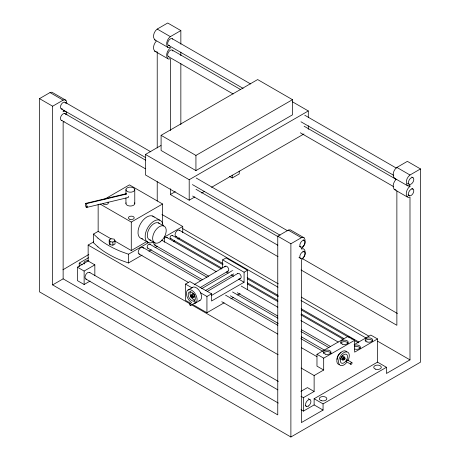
<?xml version="1.0" encoding="UTF-8"?>
<svg xmlns="http://www.w3.org/2000/svg" width="460" height="460" viewBox="0 0 460 460"><rect width="100%" height="100%" fill="white"/><g stroke="black" fill="none" stroke-linecap="round" stroke-linejoin="round"><path stroke-width="0.69" d="M222.651 267.72L222.651 259.86L244.082 272.234L244.082 282.233L211.548 301.018L211.554 293.802L189.876 281.566L185.506 284.09L185.501 300.351L191.009 303.531M190.687 295.947L190.687 296.775L191.308 297.545L191.923 297.488L192.82 296.97L192.82 296.148L192.199 295.377L190.687 295.947L192.199 295.377M191.923 297.488L191.923 296.666L191.308 295.895M192.234 304.238L206.931 312.725L206.937 296.464L200.52 292.755M304.761 243.449L305.014 239.625L304.043 237.757L290.139 229.764L288.259 230.126L277.76 236.187L277.76 414.885L52.636 284.907L52.636 106.208L39.508 98.63L39.508 291.864L290.887 437L420.492 362.169L420.492 168.935L407.37 161.356L396.871 167.423C393.783 169.654 391.834 174.76 394.243 178.077L408.141 186.064L409.992 185.708L409.992 186.363C406.841 188.548 404.397 194.862 408.141 197.426L409.992 197.075L409.992 359.881L386.452 373.474L386.452 367.287L377.522 362.135L314.128 398.734L314.128 404.921L303.416 411.108L300.978 409.699M304.761 254.811C305.313 252.804 305.549 249.705 303.261 248.71L301.386 249.067L301.386 248.544L303.261 246.732L304.635 243.955M304.635 255.323L303.261 258.1L301.386 259.906L301.386 422.585L323.058 410.073L323.058 403.886L386.452 367.287M342.884 358.421L343.499 357.65L345.011 358.219L345.011 359.047L344.396 359.818L342.884 359.243L342.884 358.421L343.775 358.932L343.775 359.76M343.775 358.932L344.396 358.167L345.011 358.219M156.262 41.164C153.968 43.677 152.323 48.099 154.6 51.083L168.492 59.07L170.349 58.719L170.349 130.565M395.91 179.526C393.61 182.033 391.972 186.455 394.243 189.445L407.37 197.024M198.892 300.794A7.578 4.376 60 0 0 200.859 293.468L200.008 291.697A7.578 4.376 60 0 0 192.435 287.322L187.117 290.685A7.578 4.376 60 0 0 191.751 302.651M191.578 288.115L192.435 287.322M180.849 44.212L180.849 30.578L167.722 23L157.222 29.06C154.14 31.297 152.191 36.403 154.6 39.721L168.492 47.702L170.349 47.351L170.349 48.007C167.262 50.243 165.312 55.349 167.727 58.661M64.107 110.239L63.135 110.986L63.135 111.515L64.107 111.136L65.786 111.567L66.384 112.349L66.89 114.764M180.849 30.578L170.349 36.639C167.262 38.876 165.312 43.982 167.727 47.294M64.107 121.607L63.135 122.354L63.135 278.846L278.311 403.081M420.492 168.935L409.992 174.995C406.91 177.232 404.961 182.338 407.37 185.656M62.945 269.79L88.826 254.46M194.2 284.59L225.319 266.219M200.077 287.615L228.148 271.049M207.477 291.352L237.785 273.458M211.542 295.452L240.62 278.288M201.675 288.673L231.966 270.848M205.315 290.634L233.749 273.895M39.508 98.63L50.008 92.569L51.882 92.213L65.786 100.205L66.384 100.981L66.89 103.402M52.636 106.208L63.135 100.148L64.107 99.774L65.786 100.205M161.098 135.32L257.657 79.568L292.491 99.682L292.491 114.839L195.931 170.585L161.098 150.472L161.098 135.32L195.931 155.428L292.491 99.682M194.781 196.978L189.198 200.198L145.446 174.938L145.446 154.456L160.954 145.504M104.282 199.398L129.432 184.874L162.564 204.004L162.564 223.922M97.928 246.882L93.541 242.817L93.541 234.054L98.147 231.397L111.032 238.832M145.446 154.456L189.198 179.716L308.303 110.952L308.303 117.306M170.349 188.767L170.349 194.511L175.289 191.659M90.079 281.066L84.128 284.498L77.429 280.635L77.429 267.185L88.147 260.998L88.147 245.065L93.736 241.833M99.992 204.004L131.278 222.065L162.564 204.004M109.198 239.953L111.326 238.723L114.235 239.171L115.017 240.85L115.017 243.944L112.884 245.174L109.98 244.726L109.198 243.047L109.198 239.953L109.98 241.632L109.98 244.726M109.98 241.632L112.884 242.081L115.017 240.85M79.218 266.541L79.218 263.108L88.538 257.726M201.606 193.033L204.706 191.245M211.531 187.306L303.962 133.94M229.298 176.289L232.214 177.974L239.217 173.932L239.217 171.08M52.636 284.907L63.135 278.846M77.429 267.185L84.128 271.049L94.84 264.868L94.84 275.483M114.712 240.959L131.278 250.522L147.229 241.316M97.928 238.119A91.937 53.078 0 0 0 121.423 251.677L128.455 254.213L148.879 242.426M164.208 237.182L182.741 226.481L182.741 232.708M97.928 246.882A91.937 53.078 0 0 0 121.423 260.44L128.455 262.976L142.071 255.116M148.879 251.189L151.357 249.757M155.066 247.612L157.544 246.186M173.477 241.523L174.714 240.81M177.802 239.022L179.653 237.952M222.651 259.86L226.038 257.905L247.468 270.279L247.468 289.323M191.923 296.666L192.82 296.148M277.76 236.187L290.887 243.765L301.386 237.705L302.358 237.325L304.043 237.757M244.082 272.234L247.468 270.279M190.664 305.411A1.012 0.581 60 0 0 190.469 303.887A1.012 0.581 60 0 0 189.508 304.238A1.012 0.581 60 0 0 190.664 305.411L195.132 302.841M195.54 303.025L200.002 300.449M206.931 312.725L224.129 302.795M230.886 298.897L233.341 297.476M237.642 294.992L240.097 293.578M354.666 340.273L323.685 358.162L323.685 370.018L316.974 366.143L316.974 354.286L347.955 336.404L354.666 340.273L354.666 352.13L377.522 338.934L377.522 362.135M354.131 344.69L370.812 335.058L377.522 338.934M301.093 368.006L314.128 375.538L323.685 370.018M300.886 391.385L307.435 387.607L314.128 391.471L314.128 375.538M300.978 396.25L303.416 397.659L314.128 391.471M206.937 296.464L211.554 293.802M85.727 203.383L126.086 193.729M86.164 203.711L126.529 194.057L126 193.735A2.093 0.655 76.6 0 0 125.862 193.884M86.164 207.109L87.555 206.776M86.698 207.425L128.225 197.495M192.199 297.028L192.82 296.97M156.262 51.508L154.6 51.083M395.91 189.871L394.243 189.445M342.884 359.243L343.499 359.3M154.6 39.721L155.371 40.123M394.243 178.077L395.013 178.486M292.284 101.7L308.303 110.952M157.222 29.06L170.349 36.639M396.871 167.423L409.992 174.995M172.241 38.715L250.631 83.973M304.761 115.224L396.215 168.026M411.769 177.002L413.011 177.721A3.789 2.185 -60 0 1 411.815 183.592A3.789 2.185 -60 0 1 408.532 181.694A3.789 2.185 -60 0 1 413.011 177.721M168.452 45.275L243.11 88.377M300.972 121.785L393.674 175.306M407.359 183.206L409.228 184.282M408.802 185.679L409.992 186.363M172.241 50.082L240.678 89.591M304.135 126.23L396.215 179.388M411.769 188.37L413.011 189.089A3.789 2.185 -60 0 1 411.815 194.959A3.789 2.185 -60 0 1 408.532 193.062A3.789 2.185 -60 0 1 413.011 189.089M168.452 56.643L233.157 94.001M300.351 132.79L393.674 186.668M407.98 194.931L409.228 195.649M50.008 92.569L63.135 100.148M288.259 230.126L301.386 237.705M65.027 102.287L150.828 151.823M196.219 178.031L287.615 230.799M303.163 239.775L304.405 240.494A3.789 2.185 -60 0 1 303.203 246.359A3.789 2.185 -60 0 1 299.926 244.467A3.789 2.185 -60 0 1 304.405 240.494M61.237 108.847L145.797 157.671M192.429 184.592L280.1 235.204M299.374 246.336L300.616 247.054M64.837 113.562L145.665 160.23M196.029 189.307L278.099 236.693M302.973 251.051L304.215 251.769M302.197 258.508L397.411 313.484M61.427 120.307L145.366 168.768M192.619 196.046L277.8 245.226M298.942 257.433L300.805 258.508M170.349 194.511L278.007 256.668M301.035 269.962L396.871 325.295L396.871 190.934M161.937 214.469L182.741 226.481M182.689 228.649L278.329 283.866M301.311 297.131L369.006 336.22M377.7 341.24L409.992 359.881M179.331 230.224L278.024 287.201M300.99 300.46L366.16 338.089M152.565 216.016L159.706 220.139M158.355 222.841L163.708 225.929M175.795 236.348L222.968 263.58M247.175 277.558L278.208 295.475M301.173 308.735L358.898 342.062M172.195 235.359L223.094 264.747M247.302 278.726L278.334 296.642M301.3 309.902L349.715 337.853M350.957 338.566L352.199 339.284M354.683 340.716L358.403 342.867M170.43 238.424L221.944 268.168M247.394 282.86L277.811 300.42M301.398 314.036L343.603 338.405M166.83 237.44L221.45 268.973M247.52 284.027L277.938 301.587M300.903 314.841L343.108 339.21M226.326 271.981L228.16 273.044M231.225 274.81L233.674 276.224M238.567 279.053L244.082 282.233M161.564 240.074L216.303 271.676M241.184 286.039L277.88 307.228M300.897 320.516L338.215 342.062M149.776 239.936L155.135 243.029M154.606 244.95L208.719 276.195M237.331 292.715L277.76 316.054M301.398 329.699L330.631 346.581M141.283 238.51L148.425 242.638M149.81 244.22L207.034 277.253M232.536 291.973L277.938 318.188M300.949 331.476L328.94 347.633M343.499 357.65L344.396 358.167M347.432 359.99L351.894 362.566A1.012 0.581 -60 0 1 351.457 364.153A1.012 0.581 -60 0 1 350.675 363.498A1.012 0.581 -60 0 1 351.894 362.566M346.322 361.669L350.79 364.245M147.602 248.043L202.337 279.645M230.328 295.803L278.219 323.455M301.231 336.737L324.242 350.025M142.778 247.365L200.658 280.778M225.549 295.153L277.828 325.335M300.857 338.629L322.638 351.204M316.974 354.286L323.685 358.162M138.995 253.926L188.157 282.313M221.766 301.714L277.777 334.052M301.421 347.702L316.98 356.69M185.506 284.09L191.923 287.793M88.147 245.065L189.963 303.847M191.826 304.922L278.122 354.746M88.147 260.998L94.84 264.868M79.218 263.108L82.19 264.828M314.128 398.734L323.058 403.886M89.504 272.383L278.358 381.421M308.177 398.636L310.04 399.711M314.128 404.921L323.058 410.073M85.893 279.042L277.857 389.867M305.193 405.651L306.435 406.37M97.928 238.119L93.541 234.054M346.8 351.929L345.949 351.141A7.578 4.376 -60 0 0 338.37 355.517L337.519 357.288A7.578 4.376 -60 0 0 339.486 364.607M308.303 125.781L308.303 129.312M303.416 397.659L303.416 411.108M290.887 243.765L290.887 437M232.214 175.122L232.214 177.974M195.931 155.428L195.931 170.585M189.198 179.716L189.198 200.198M180.849 52.106L180.849 55.694M180.849 63.589L180.849 124.585M164.352 236.86L164.352 242.253M157.222 51.853L157.222 147.965M157.222 181.671L157.222 201.037M134.774 189.658A4.422 2.553 0 0 1 128.144 191.866A4.422 2.553 0 0 1 128.144 187.444A4.422 2.553 0 0 1 134.774 189.658L134.774 203.469M131.278 222.065L131.278 250.522M128.455 254.213L128.455 262.976M125.936 189.658L125.936 193.804M125.936 197.944L125.936 203.469M112.884 242.081L112.884 245.174M98.147 204.361L98.147 231.397M84.128 271.049L84.128 284.498M62.439 108.957A3.789 2.185 -60 0 1 61.237 104.472A3.789 2.185 -60 0 1 65.722 103.276M187.967 289.898A7.578 4.376 60 0 1 195.546 294.273L196.397 296.044A7.578 4.376 60 0 1 194.43 303.364M65.642 114.402A3.789 2.185 -60 0 0 63.578 113.626L62.876 114.005A3.789 2.185 -60 0 0 60.49 117.95A3.789 2.185 -60 0 0 62.019 120.388M170.988 238.475A1.765 1.023 -60 0 1 170.43 236.382A1.765 1.023 -60 0 1 172.523 235.825M155.825 245.059A3.852 2.225 -60 0 1 153.899 242.322M107.979 202.061A2.904 1.679 0 0 1 106.915 204.355A2.904 1.679 0 0 1 102.948 203.74M176.312 236.503A3.536 2.041 -60 0 1 175.795 232.265A3.536 2.041 -60 0 1 179.728 230.592M84.468 263.977A3.789 2.185 0 0 1 84.738 261.55A3.789 2.185 0 0 1 88.728 260.768M224.802 266.955A2.794 1.633 59.4 0 1 227.953 267.507A2.794 1.633 59.4 0 1 227.734 271.176M169.654 45.385A3.789 2.185 -60 0 1 168.222 41.337A3.789 2.185 -60 0 1 172.667 39.111M344.448 359.024A1.892 1.092 -60 0 1 342.286 359.829A1.892 1.092 -60 0 1 343.384 357A1.892 1.092 -60 0 1 344.793 358.127M354.677 345.264A3.789 2.185 0 0 1 360.364 347.156A3.789 2.185 0 0 1 354.677 349.048M354.677 346.811A3.789 2.185 0 0 1 360.364 348.703M348.053 360.341A7.578 4.376 -60 0 0 348.588 352.958L347.731 352.17A7.578 4.376 -60 0 0 340.159 356.546L339.308 358.317A7.578 4.376 -60 0 0 340.164 365.297A7.578 4.376 -60 0 0 346.627 362.543M147.924 248.147A2.208 1.276 -60 0 1 147.602 245.49A2.208 1.276 -60 0 1 150.064 244.45M169.01 56.816A3.789 2.185 -60 0 1 168.716 51.848A3.789 2.185 -60 0 1 172.937 51.066M237.469 273.752A2.8 1.639 59.4 0 1 240.793 275.379A2.8 1.639 59.4 0 1 239.723 278.375M164.415 238.084A3.536 2.041 -60 0 1 167.227 237.808M346.622 361.75A1.012 0.581 -60 0 1 346.19 361.002A1.012 0.581 -60 0 1 347.012 359.944A1.012 0.581 -60 0 1 347.587 360.502M139.547 254.098A3.789 2.185 -60 0 1 139.254 249.136A3.789 2.185 -60 0 1 143.474 248.354M191.038 296.309A1.892 1.092 60 0 1 191.855 294.509A1.892 1.092 60 0 1 193.539 296.976A1.892 1.092 60 0 1 191.855 297.499M191.532 297.154A1.892 1.092 60 0 1 191.251 296.752M193.97 301.444A1.012 0.581 60 0 1 194.689 301.122A1.012 0.581 60 0 1 195.391 302.289A1.012 0.581 60 0 1 194.793 302.818M365.24 341.021A3.789 2.185 0 0 1 368.897 339.399A3.789 2.185 0 0 1 372.56 341.021M86.468 279.174A3.789 2.185 -60 0 1 85.721 274.775A3.789 2.185 -60 0 1 89.953 272.745M340.774 343.286A3.789 2.185 0 0 1 344.436 341.665A3.789 2.185 0 0 1 348.093 343.286M232.587 270.48A1.765 1.035 59.5 0 1 232.846 270.399M337.117 359.473A5.048 2.915 -60 0 1 338.428 354.878L339.227 353.866A5.048 2.915 -60 0 1 341.055 352.498M125.729 194.54A2.093 0.655 76.6 0 1 125.77 194.155M142.571 238.78A12.627 7.291 -60 0 1 138.04 233.439L138.109 230.707A12.627 7.291 -60 0 1 144.865 218.419A12.627 7.291 -60 0 1 154.163 217.051M162.949 225.216A12.627 7.291 -60 0 0 154.33 220.932A12.627 7.291 -60 0 0 145.251 234.83L145.182 237.561A12.627 7.291 -60 0 0 153.801 241.845M341.492 359.427A1.892 1.092 -60 0 1 341.216 357.155A1.892 1.092 -60 0 1 343.321 356.258M194.879 296.205A1.892 1.092 60 0 1 193.884 297.125M192.245 294.285A1.892 1.092 60 0 1 193.539 293.882A1.892 1.092 60 0 1 194.833 295.78M134.625 202.814A4.422 2.553 0 0 1 134.182 204.746L133.48 205.275A4.422 2.553 0 0 1 128.144 205.683A4.422 2.553 0 0 1 126.086 202.814M150.759 240.137A9.597 5.543 -60 0 1 149 229.103A9.597 5.543 -60 0 1 159.568 223.623M323.57 353.222A3.789 2.185 0 0 1 327.721 351.618A3.789 2.185 0 0 1 331.016 353.786M194.959 300.035A5.048 2.915 60 0 1 191.055 296.959A5.048 2.915 60 0 1 190.221 291.996M128.484 196.23A2.093 0.655 76.6 0 1 128.455 197.075M342.527 355.764L341.728 356.782A5.048 2.915 -60 0 0 341.354 363.066A5.048 2.915 -60 0 0 346.622 359.927A5.048 2.915 -60 0 0 346.075 354.194L345.259 354.137A5.048 2.915 -60 0 0 342.527 355.764M302.956 251.833L302.254 252.206A3.789 2.185 -60 0 0 299.834 256.577A3.789 2.185 -60 0 0 302.07 258.445L302.766 258.071A3.789 2.185 -60 0 0 305.187 253.702A3.789 2.185 -60 0 0 302.956 251.833M190.336 291.858L189.537 291.945A5.048 2.915 60 0 0 189.158 297.798A5.048 2.915 60 0 0 194.425 300.742A5.048 2.915 60 0 0 193.884 294.377L193.068 293.382A5.048 2.915 60 0 0 190.336 291.858M85.807 203.383L85.635 203.389A2.093 0.655 76.6 0 0 85.41 204.913A2.093 0.655 76.6 0 0 86.118 207.046L86.325 207.305A2.093 0.655 76.6 0 0 86.963 206.402A2.093 0.655 76.6 0 0 86.215 203.768L85.807 203.383M321.166 400.625A3.789 2.185 0 0 0 326.847 398.734A3.789 2.185 0 0 0 321.166 396.842A3.789 2.185 0 0 0 321.166 400.625M342.539 344.201A3.789 2.185 0 0 0 348.226 342.309A3.789 2.185 0 0 0 342.539 340.411A3.789 2.185 0 0 0 342.539 344.201M375.63 369.184A3.789 2.185 0 0 0 381.311 367.287A3.789 2.185 0 0 0 375.63 365.395A3.789 2.185 0 0 0 375.63 369.184M367.005 341.935A3.789 2.185 0 0 0 372.686 340.038A3.789 2.185 0 0 0 367.005 338.146A3.789 2.185 0 0 0 367.005 341.935M129.858 219.276A2.904 1.679 0 0 0 134.216 217.821A2.904 1.679 0 0 0 129.858 216.373A2.904 1.679 0 0 0 129.858 219.276M160.109 241.88A9.597 5.543 -60 0 0 164.927 226.717A9.597 5.543 -60 0 0 153.232 234.847A9.597 5.543 -60 0 0 160.109 241.88M308.361 406.059A3.789 2.185 -60 0 0 310.494 400.068A3.789 2.185 -60 0 0 305.86 402.994A3.789 2.185 -60 0 0 308.361 406.059M325.335 354.137A3.789 2.185 0 0 0 331.016 352.239A3.789 2.185 0 0 0 325.335 350.347A3.789 2.185 0 0 0 325.335 354.137"/></g></svg>
